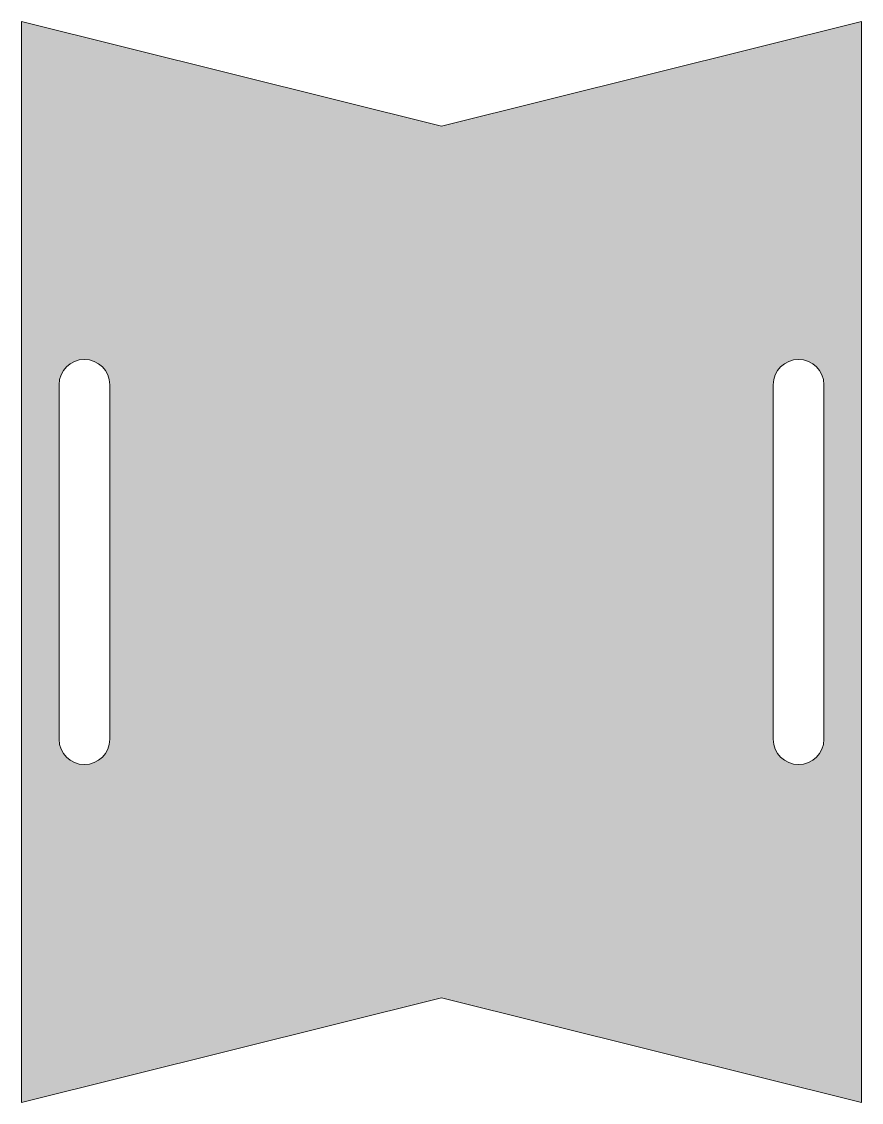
# Model space of a CAD drawing. Header units: inches. Extents: x 25.78 to 30.44, y -18.56 to -12.56.
import ezdxf

# ---------------------------------------------------------------- set-up
doc = ezdxf.new("R2010")
doc.units = ezdxf.units.IN
doc.header["$MEASUREMENT"] = 0
doc.layers.add('_U+0421_U+043B_U+043E_U+0439 1', color=7, linetype='Continuous')

# ---------------------------------------------------------------- blocks, each defined once
blk = doc.blocks.new('block 2')
at = {"layer": '_U+0421_U+043B_U+043E_U+0439 1', "lineweight": 0}
blk.add_lwpolyline([(28.1111, -13.1364), (25.7794, -12.5556), (25.7794, -18.5556), (28.1111, -17.9747), (30.4428, -18.5556), (30.4428, -12.5556), (28.1111, -13.1364)], dxfattribs=at)
for points in [[(26.269, -16.54), (26.269, -16.6176), (26.2061, -16.6806), (26.1283, -16.6806), (26.0507, -16.6806), (25.9878, -16.6176), (25.9878, -16.54), (25.9878, -16.54), (25.9878, -14.5711), (25.9878, -14.5711), (25.9878, -14.4935), (26.0507, -14.4306), (26.1283, -14.4306), (26.2061, -14.4306), (26.269, -14.4935), (26.269, -14.5711), (26.269, -14.5711), (26.269, -16.54), (26.269, -16.54)], [(30.2344, -16.54), (30.2344, -16.6176), (30.1715, -16.6806), (30.0938, -16.6806), (30.0161, -16.6806), (29.9532, -16.6176), (29.9532, -16.54), (29.9532, -16.54), (29.9532, -14.5711), (29.9532, -14.5711), (29.9532, -14.4935), (30.0161, -14.4306), (30.0938, -14.4306), (30.1715, -14.4306), (30.2344, -14.4935), (30.2344, -14.5711), (30.2344, -14.5711), (30.2344, -16.54), (30.2344, -16.54)]]:
    blk.add_open_spline(points, degree=3, knots=[0, 0, 0, 0, 1, 1, 1, 2, 2, 2, 3, 3, 3, 4, 4, 4, 5, 5, 5, 6, 6, 6, 6], dxfattribs=at)

msp = doc.modelspace()

# ---------------------------------------------------------------- hatches: boundary and pattern name
at = {"layer": '_U+0421_U+043B_U+043E_U+0439 1', "true_color": 0xffffff}
h = msp.add_hatch(color=7, dxfattribs=at)
h.dxf.hatch_style = 2
h.paths.add_polyline_path([(28.1111, -13.1364), (25.7794, -12.5556), (25.7794, -18.5556), (28.1111, -17.9747), (30.4428, -18.5556), (30.4428, -12.5556)])
edge = h.paths.add_edge_path()
edge.add_spline(control_points=[(26.269, -16.54), (26.269, -16.6176), (26.2061, -16.6806), (26.1283, -16.6806), (26.0507, -16.6806), (25.9878, -16.6176), (25.9878, -16.54), (25.9878, -16.54), (25.9878, -14.5711), (25.9878, -14.5711), (25.9878, -14.4935), (26.0507, -14.4306), (26.1283, -14.4306), (26.2061, -14.4306), (26.269, -14.4935), (26.269, -14.5711), (26.269, -14.5711), (26.269, -16.54), (26.269, -16.54)], knot_values=[0, 0, 0, 0, 1, 1, 1, 2, 2, 2, 3, 3, 3, 4, 4, 4, 5, 5, 5, 6, 6, 6, 6], degree=3, periodic=1)
edge = h.paths.add_edge_path()
edge.add_spline(control_points=[(30.2344, -16.54), (30.2344, -16.6176), (30.1715, -16.6806), (30.0938, -16.6806), (30.0161, -16.6806), (29.9532, -16.6176), (29.9532, -16.54), (29.9532, -16.54), (29.9532, -14.5711), (29.9532, -14.5711), (29.9532, -14.4935), (30.0161, -14.4306), (30.0938, -14.4306), (30.1715, -14.4306), (30.2344, -14.4935), (30.2344, -14.5711), (30.2344, -14.5711), (30.2344, -16.54), (30.2344, -16.54)], knot_values=[0, 0, 0, 0, 1, 1, 1, 2, 2, 2, 3, 3, 3, 4, 4, 4, 5, 5, 5, 6, 6, 6, 6], degree=3, periodic=1)

# ---------------------------------------------------------------- block references
at = {"layer": '_U+0421_U+043B_U+043E_U+0439 1'}
msp.add_blockref('block 2', (0, 0), dxfattribs=at)

doc.saveas('drawing.dxf')
